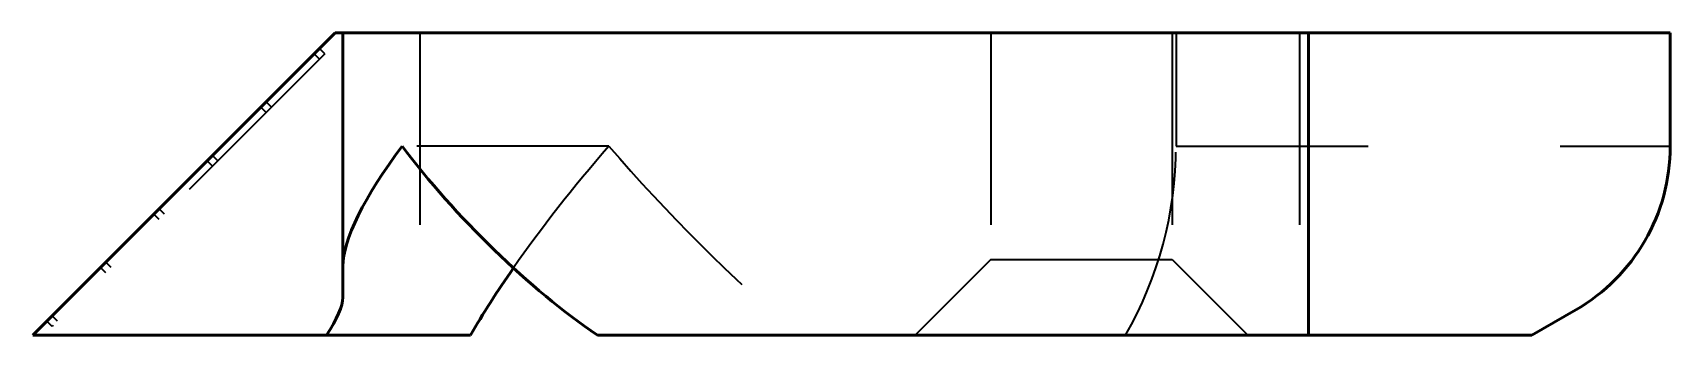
# Model space of a CAD drawing. Header units: inches. Extents: x 1.51 to 9.39, y 3.23 to 7.66.
# Drawn here: x 1.514 to 2.367, y 5.24 to 5.398 of the extents above; entities that cross this region are included whole.
import ezdxf

# ---------------------------------------------------------------- set-up
doc = ezdxf.new("R2010")
doc.units = ezdxf.units.IN
doc.header["$MEASUREMENT"] = 0
doc.linetypes.add('DASHED', pattern=[0.2067, 0.1654, -0.0413])
doc.layers.add('Hidden (ANSI)', color=7, linetype='DASHED', lineweight=35)
doc.layers.add('Visible (ANSI)', color=7, linetype='Continuous', lineweight=50)

msp = doc.modelspace()

# ---------------------------------------------------------------- linework, layer by layer
at = {"layer": 'Hidden (ANSI)', "ltscale": 0.299852}
for p, q in [((1.71587, 5.39797), (1.71587, 5.24049)), ((2.17393, 5.39797), (2.17393, 5.24049))]:
    msp.add_line(p, q, dxfattribs=at)
at = {"layer": 'Hidden (ANSI)', "ltscale": 0.224864}
for p, q in [((2.01311, 5.39797), (2.01311, 5.27986)), ((2.1076, 5.39797), (2.1076, 5.27986))]:
    msp.add_line(p, q, dxfattribs=at)
at = {"layer": 'Hidden (ANSI)', "ltscale": 0.112382}
msp.add_line((2.10957, 5.39797), (2.10957, 5.33891), dxfattribs=at)
at = {"layer": 'Hidden (ANSI)', "ltscale": 0.007399}
for p, q in [((1.6665, 5.38704), (1.66372, 5.38982)), ((1.66372, 5.38425), (1.66093, 5.38704)), ((1.63588, 5.35641), (1.63309, 5.3592)), ((1.63866, 5.3592), (1.63588, 5.36198)), ((1.60804, 5.32857), (1.60526, 5.33136)), ((1.61082, 5.33136), (1.60804, 5.33414)), ((1.5802, 5.30073), (1.57742, 5.30352)), ((1.58299, 5.30352), (1.5802, 5.3063)), ((1.55515, 5.27568), (1.55236, 5.27846)), ((1.55236, 5.2729), (1.54958, 5.27568)), ((1.52452, 5.24506), (1.52174, 5.24784)), ((1.52731, 5.24784), (1.52452, 5.25062))]:
    msp.add_line(p, q, dxfattribs=at)
at = {"layer": 'Hidden (ANSI)', "ltscale": 0.382339}
msp.add_line((1.6665, 5.38704), (1.52452, 5.24506), dxfattribs=at)
at = {"layer": 'Hidden (ANSI)', "ltscale": 0.40992}
msp.add_line((1.8143, 5.33891), (1.70666, 5.33891), dxfattribs=at)
at = {"layer": 'Hidden (ANSI)', "ltscale": 0.489976}
msp.add_line((2.10957, 5.33891), (2.36687, 5.33891), dxfattribs=at)
at = {"layer": 'Hidden (ANSI)', "ltscale": 0.105949}
for p, q in [((2.01311, 5.27986), (1.97374, 5.24049)), ((2.1076, 5.27986), (2.14697, 5.24049))]:
    msp.add_line(p, q, dxfattribs=at)
at = {"layer": 'Hidden (ANSI)', "ltscale": 0.282598}
msp.add_line((2.01311, 5.27986), (2.1076, 5.27986), dxfattribs=at)
at = {"layer": 'Hidden (ANSI)', "ltscale": 0.271412}
msp.add_arc((1.91272, 5.33891), 0.19685, 330, 0, dxfattribs=at)
at = {"layer": 'Hidden (ANSI)', "ltscale": 0.172238}
msp.add_ellipse((1.91272, 5.33891), major_axis=(-0.19014, -0.19014), ratio=0.267949, start_param=4.974188, end_param=5.302103, dxfattribs=at)
at = {"layer": 'Hidden (ANSI)', "ltscale": 0.271412}
msp.add_ellipse((1.91272, 5.33891), major_axis=(-0.19014, 0.19014), ratio=0.267949, start_param=1.308997, end_param=1.832596, dxfattribs=at)
at = {"layer": 'Visible (ANSI)'}
for p, q in [((1.67187, 5.39797), (1.63643, 5.36254)), ((1.6758, 5.39797), (1.67187, 5.39797)), ((1.6758, 5.39797), (1.6758, 5.2764)), ((1.6758, 5.39797), (1.82344, 5.39797)), ((1.82344, 5.39797), (1.88843, 5.39797)), ((1.88843, 5.39797), (1.98082, 5.39797)), ((2.17847, 5.39797), (1.98082, 5.39797)), ((2.17847, 5.39797), (2.2133, 5.39797)), ((2.17847, 5.39797), (2.17847, 5.24049)), ((2.2133, 5.39797), (2.31766, 5.39797)), ((2.36687, 5.39797), (2.31766, 5.39797)), ((2.36687, 5.39797), (2.36687, 5.33891)), ((1.63643, 5.36254), (1.51439, 5.24049)), ((1.6758, 5.26017), (1.6758, 5.2764)), ((2.29482, 5.24049), (2.31766, 5.25367)), ((1.63643, 5.24049), (1.51439, 5.24049)), ((1.63643, 5.24049), (1.66723, 5.24049)), ((1.74224, 5.24049), (1.66723, 5.24049)), ((1.82344, 5.24049), (1.80833, 5.24049)), ((1.82344, 5.24049), (1.88843, 5.24049)), ((1.88843, 5.24049), (1.98082, 5.24049)), ((2.17847, 5.24049), (1.98082, 5.24049)), ((2.17847, 5.24049), (2.2133, 5.24049)), ((2.2133, 5.24049), (2.29482, 5.24049))]:
    msp.add_line(p, q, dxfattribs=at)
msp.add_arc((2.26844, 5.33891), 0.09843, 300, 0, dxfattribs=at)
for centre, major_axis, start_param, end_param in [((1.77423, 5.36164), (0.09507, 0.09507), 2.06564, 2.879793), ((1.77423, 5.31618), (0.09507, -0.09507), 4.217546, 5.327959), ((1.91272, 5.33891), (-0.19014, -0.19014), 5.302103, 5.497787), ((1.63643, 5.22608), (0.03803, 0.03803), 5.348923, 6.021386)]:
    msp.add_ellipse(centre, major_axis=major_axis, ratio=0.267949, start_param=start_param, end_param=end_param, dxfattribs=at)

doc.saveas('drawing.dxf')
